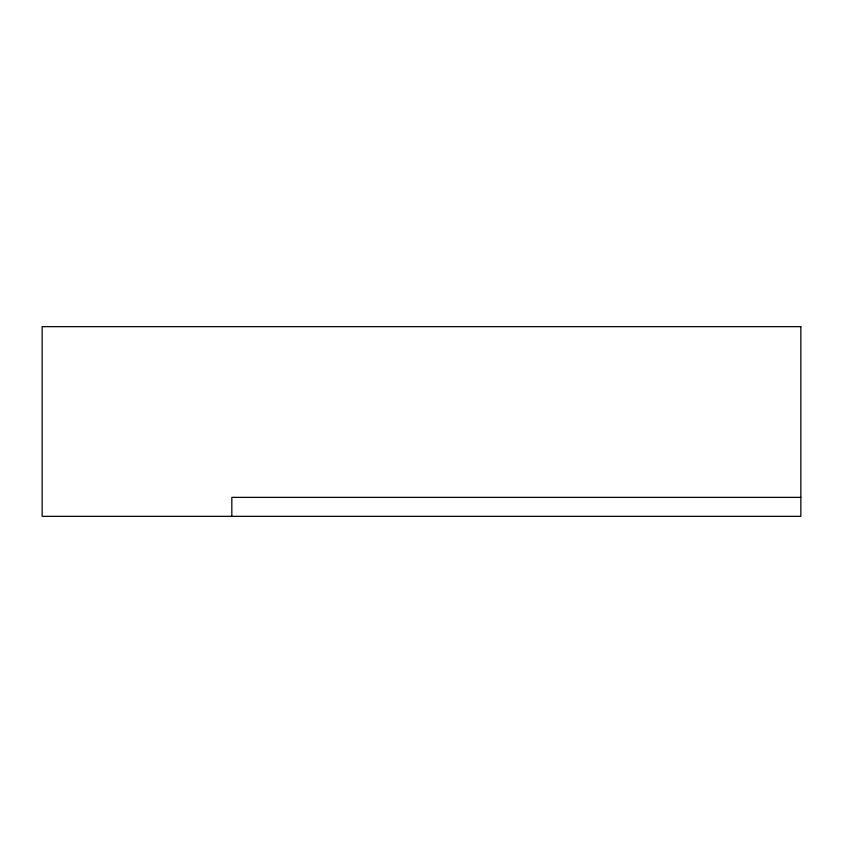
<?xml version="1.0" encoding="UTF-8"?>
<svg xmlns="http://www.w3.org/2000/svg" width="843" height="843" viewBox="0 0 843 843"><rect width="100%" height="100%" fill="white"/><g stroke="black" fill="none" stroke-linecap="round" stroke-linejoin="round"><path stroke-width="1.26" d="M800.85 497.37L231.825 497.37L231.825 516.337M800.85 326.662L42.15 326.662L42.15 516.337L800.85 516.337L800.85 326.662"/></g></svg>
